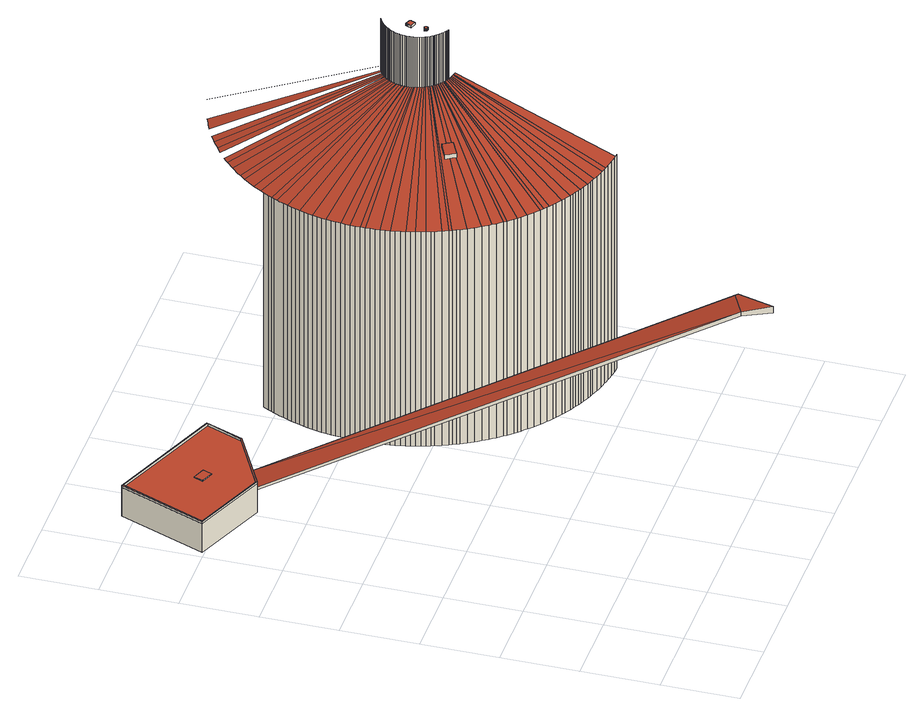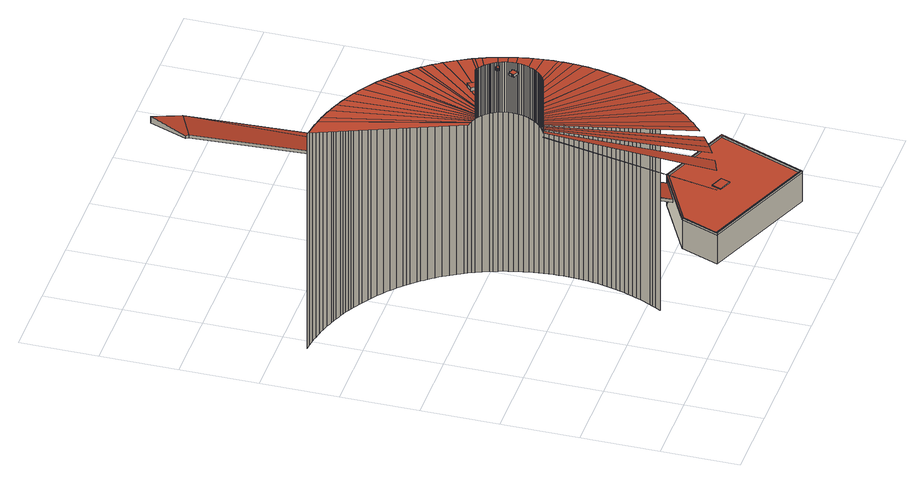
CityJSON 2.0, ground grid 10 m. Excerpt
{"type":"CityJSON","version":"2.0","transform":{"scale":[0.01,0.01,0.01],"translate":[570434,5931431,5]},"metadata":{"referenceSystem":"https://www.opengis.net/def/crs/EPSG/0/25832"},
"CityObjects":{
"building1":{"type":"Building","attributes":{"Grundfläche 2D":"407.004477","Grundhöhe NN":"5.819"},"children":["building1-1","building1-2","building1-3"],"geometry":[{"type":"Solid","lod":"3","boundaries":[[[[0,1,2,3,4,5]],[[6,7,8,9]],[[7,6,10]],[[7,10,11]],[[12,13,9,8]],[[13,14,6,9]],[[14,15,10,6]],[[15,16,11,10]],[[17,12,8,7]],[[16,17,7,11]],[[2,1,18,19,16,11]],[[2,11,16,19,20,3]],[[4,3,20,21]],[[5,4,21,22]],[[0,5,22,23]],[[1,0,23,18]],[[17,14,13,12]],[[17,16,15,14]],[[22,21,20,19,18,23]]]],"semantics":{"surfaces":[{"type":"RoofSurface"},{"type":"WallSurface"},{"type":"GroundSurface"}],"values":[[0,0,0,0,1,1,1,1,1,1,1,1,1,1,1,1,2,2,2]]}}]},
"building1-1":{"type":"BuildingInstallation","parents":["building1"],"geometry":[{"type":"MultiSurface","lod":"3","boundaries":[[[24,25,26,27,28,29]],[[24,29,30,31]],[[25,24,31,32]],[[5,0,27,26]],[[0,1,28,27]]],"semantics":{"surfaces":[{"type":"RoofSurface"},{"type":"WallSurface"}],"values":[0,1,1,1,1]}}]},
"building1-2":{"type":"BuildingInstallation","parents":["building1"],"geometry":[{"type":"MultiSurface","lod":"3","boundaries":[[[33,29,28,34,35,36,26,25,37]],[[1,2,34,28]],[[3,35,34,2]],[[3,4,36,35]],[[4,5,26,36]],[[37,25,32,38]],[[33,37,38,39]],[[39,30,29,33]]],"semantics":{"surfaces":[{"type":"RoofSurface"},{"type":"WallSurface"}],"values":[0,1,1,1,1,1,1,1]}}]},
"building1-3":{"type":"BuildingInstallation","parents":["building1"],"geometry":[{"type":"MultiSurface","lod":"3","boundaries":[[[40,41,42,43]],[[44,45,43,42]],[[45,46,40,43]],[[41,40,46,47]],[[42,41,47,44]]],"semantics":{"surfaces":[{"type":"RoofSurface"},{"type":"WallSurface"}],"values":[0,1,1,1,1]}}]},
"building2":{"type":"Building","attributes":{"Grundfläche 2D":"2047.892209","Grundhöhe NN":"5.849"},"children":["building2-1","building2-2","building2-3"],"geometry":[{"type":"MultiSurface","lod":"3","boundaries":[[[48,49,50,51]],[[52,48,51,53]],[[49,54,55,50]],[[56,52,53,57]],[[58,56,57,59]],[[54,60,61,55]],[[62,63,64,58,59,65]],[[60,66,67,61]],[[66,68,69,67]],[[70,71,72,63,62,73]],[[68,74,75,69]],[[76,71,70,77]],[[74,78,79,75]],[[80,76,77,81]],[[82,80,81,83]],[[78,84,85,79]],[[84,86,87,85]],[[88,89,90,82,83,91]],[[86,92,93,87]],[[94,95,96,89,88,97]],[[92,98,99,93]],[[100,101,102,95,94,103]],[[98,104,105,99]],[[104,106,107,105]],[[108,109,110,101,100,111]],[[106,112,113,107]],[[114,115,116,109,108,117]],[[112,118,119,113]],[[118,120,121,119]],[[122,123,124,115,114,125]],[[120,126,127,121]],[[128,123,122,129]],[[126,130,131,127]],[[132,133,134,128,129,135]],[[130,136,137,131]],[[138,133,132,139]],[[136,140,141,137]],[[142,138,139,143]],[[140,144,145,141]],[[146,147,148,142,143,149]],[[144,150,151,145]],[[150,152,153,151]],[[154,155,156,147,146,157]],[[152,158,159,153]],[[160,161,162,155,154,163]],[[158,164,165,159]],[[164,166,167,165]],[[168,169,170,161,160,171]],[[166,172,173,167]],[[174,175,176,169,168,177]],[[172,178,179,173]],[[180,175,174,181]],[[178,182,183,179]],[[184,185,186,180,181,187]],[[183,182,188,189,190,191,192,193]],[[194,185,184,195]],[[196,197,198,194,195,199]],[[190,200,201,191]],[[200,202,203,201]],[[204,197,196,205]],[[104,206,207,112,106]],[[203,202,208,209,210,211]],[[212,204,205,213]],[[214,212,213,215]],[[216,214,215,217]],[[52,218,219,220,49,48]],[[221,216,217,222]],[[123,223,224,225,116,115,124]],[[74,226,227,228,84,78]],[[60,229,230,231,226,74,68,66]],[[232,233,234,221,222,235]],[[58,64,63,236,237,238,239,240,52,56]],[[241,233,232,242]],[[243,241,242,244]],[[245,101,110,109,116,246,247,248,249]],[[71,250,251,252,236,63,72]],[[126,120,253,254,255,256,136,130]],[[257,258,259,243,244,260]],[[155,162,161,261,262,263,264,147,156]],[[265,89,96,95,102,101,245,249,266,267,268,269]],[[270,76,80,82,90,89,265,271,272,273,274]],[[275,276,277,258,257,278]],[[140,136,256,279,280,281,282,150,144]],[[164,283,284,285,286,178,172,166]],[[180,186,185,287,288,289,290,176,175]],[[291,292,293,276,275,294]],[[152,150,295,296,297,298,283,164,158]],[[71,76,299,250]],[[104,98,300,301]],[[302,303,304,292,291,305]],[[202,200,306,307,308,309,310,209,208]],[[123,128,311,223]],[[197,312,313,314,315,185,194,198]],[[128,134,133,138,316,317,318,319,320]],[[60,54,49,220,321,322,323,229]],[[324,325,326,303,302,327]],[[98,92,86,84,228,328,329,330,331,332,300]],[[138,142,148,147,333,334,335,336,316]],[[120,118,112,207,337,338,339,253]],[[178,286,340,341,342,343,344,189,188,182]],[[345,346,347,325,324,348]],[[161,170,349,350]],[[351,352,353,354,355,356,357,358,359]],[[233,360,361,362,363,216,221,234]],[[214,216,363,364,365,366,367,368,197,204,212]],[[369,306,200,190,189,344]],[[170,169,176,370,371,372,349]],[[373,310,309,374,375,376,354,353,377]],[[378,379,380,346,345,381]],[[52,240,218]],[[299,76,270]],[[104,301,206]],[[259,382,383,384,360,233,241,243]],[[116,225,246]],[[128,320,311]],[[269,385,265]],[[150,282,386]],[[150,386,295]],[[248,266,249]],[[147,264,333]],[[304,387,388,389,293,292]],[[277,276,293,389,390,391,392,393,382,259,258]],[[161,350,261]],[[176,290,370]],[[394,395,396,397,398,399,400,401]],[[185,402,287]],[[185,315,402]],[[403,404,358,357,405,406,407]],[[394,408,409,410,403,411,412,413,414,415,395]],[[197,368,312]],[[326,325,347,346,380,416,417,418,419,420,421,422,423,424,304,303]],[[425,271,265,385]],[[403,407,411]],[[426,427,428,399,398,429,430,431]],[[304,424,387]],[[230,229,432,433,434,226,231]],[[226,434,435,436,437,328,228,227]],[[328,437,438,439,331,330,329]],[[321,440,441,442,432,229,323,322]],[[218,443,444,445,440,321,220,219]],[[331,439,446,447,448,301,300,332]],[[443,218,240,449]],[[237,450,451,452,449,240,239,238]],[[206,301,448,453,454,455,338,337,207]],[[251,250,456,457,458,459,450,237,236,252]],[[338,455,460,461,462,254,253,339]],[[274,273,463,464,456,250,299,270]],[[254,462,465,466,467,279,256,255]],[[425,385,468,469,470,471,463,273,272,271]],[[472,280,279,467]],[[472,473,474,282,281,280]],[[475,468,385,269,268]],[[475,268,267,476]],[[476,267,266,477]],[[478,479,480,481,482,483,484]],[[386,282,474,485,486,487,488,297,296,295]],[[246,225,489,490,477,266,248,247]],[[297,488,491,492,493,284,283,298]],[[311,494,495,496,489,225,224,223]],[[497,498,499,478,500,501,502,503]],[[494,311,320,504]],[[284,493,505,506,507,340,286,285]],[[317,316,508,509,510,504,320,319,318]],[[340,511,341]],[[334,333,512,513,514,508,316,336,335]],[[511,340,507,515,516,517,343,342,341]],[[518,344,343,517]],[[262,261,350,519,520,521,522,523,512,333,264,263]],[[344,518,524,525,526,527,306,369]],[[480,528,481]],[[307,306,527]],[[529,307,527,526]],[[371,370,530,531,532,519,350,349,372]],[[307,529,533,374,309,308]],[[288,287,534,535,536,537,530,370,290,289]],[[374,533,538,539,354,376,375]],[[534,287,402,540]],[[478,484,500]],[[541,542,543,497,503,544,545,546,547]],[[313,312,548,549,540,402,315,314]],[[354,539,550,551,552,357,356,355]],[[548,312,368,553]],[[553,368,367,554]],[[357,552,555,556,557,407,406,405]],[[558,411,407,557]],[[558,559,560,413,412,411]],[[561,414,413,560]],[[562,415,414,561]],[[415,562,563,564,397,396,395]],[[398,397,564,565,566,567,568,431,430,429]],[[541,547,569]],[[426,431,568,570,481,528,571]],[[481,570,572,573,574,484,483,482]],[[575,500,484,574]],[[500,575,576,577,578,503,502,501]],[[579,580,581,582,583,584,585,586,587,588,589,590,591]],[[545,544,503]],[[578,592,593,546,545,503]],[[594,547,546,593]],[[569,547,594,595,596,597,598,599,600,601]],[[599,598,602,603,587,586,585]],[[604,588,587,603]],[[588,604,605,606,591,590,589]],[[607,608,591,606]],[[609,610,611]],[[609,611,612]]],"semantics":{"surfaces":[{"type":"WallSurface"},{"type":"RoofSurface"}],"values":[0,0,0,0,0,0,0,0,0,0,0,0,0,0,0,0,0,0,0,0,0,0,0,0,0,0,0,0,0,0,0,0,0,0,0,0,0,0,0,0,0,0,0,0,0,0,0,0,0,0,0,0,0,0,0,0,0,0,0,0,1,0,0,0,0,1,0,1,1,1,0,1,0,0,1,1,1,0,1,1,1,0,1,1,1,0,1,1,1,0,1,1,1,1,1,0,1,1,1,1,0,1,1,1,1,1,1,1,0,1,1,1,1,1,1,1,1,1,1,1,1,1,1,1,1,1,1,1,1,1,1,1,1,1,1,0,0,0,0,0,0,0,0,0,0,0,0,0,0,0,0,0,0,0,1,0,0,0,0,1,0,0,0,1,0,0,0,0,0,1,1,0,0,0,0,0,0,1,1,0,0,0,0,0,0,0,0,0,0,0,1,0,0,0,0,1,0,0,0,0,0,0,0,0,1,1]}}]},
"building2-1":{"type":"BuildingInstallation","parents":["building2"],"geometry":[{"type":"MultiSurface","lod":"3","boundaries":[[[613,614,615,616,617,618,619,620,621,622,623,624,625]],[[626,627,617,616]],[[265,628,629,630,623,622,621,620,619,618,617,627,249,631]],[[630,632,624,623]],[[624,632,633,634,635,245,626,616,615,614,613,625]]],"semantics":{"surfaces":[{"type":"RoofSurface"},{"type":"WallSurface"}],"values":[0,1,1,1,1]}}]},
"building2-2":{"type":"BuildingInstallation","parents":["building2"],"geometry":[{"type":"MultiSurface","lod":"3","boundaries":[[[636,637,638,639,640,641,642,643,644,645,646,647,648,649,650,651,652,653,654,655,656,657,658,659,660,661,662,663,664,665,666,667,668,669,670,671,672,673,674,675,676,677,678,679,680,681,682,683,684]],[[673,672,685,686]],[[674,673,686,687]],[[675,674,687,688]],[[676,675,688,689]],[[677,676,689,690]],[[691,667,666,665,692,693]],[[668,667,691,694]],[[669,668,694,695]],[[669,695,696,670]],[[671,670,696,697]],[[672,671,697,685]],[[678,677,690,698]],[[679,678,698,699]],[[680,679,699,700]],[[680,700,701,681]],[[682,681,701,702]],[[703,684,683,682,702,704]],[[636,684,703,705]],[[637,636,705,706]],[[638,637,706,707]],[[638,707,708,639]],[[639,708,709,640]],[[641,640,709,710]],[[642,641,710,711]],[[643,642,711,712]],[[712,713,643]],[[644,643,713,714]],[[645,644,714,715]],[[716,647,646,645,715,717]],[[659,658,718,719]],[[660,659,719,720]],[[661,660,720,721]],[[661,721,722,662]],[[663,662,722,723]],[[664,663,723,724]],[[664,724,692,665]],[[648,647,716,725]],[[648,725,726,649]],[[650,649,726,727]],[[650,727,728,651]],[[652,651,728,729]],[[729,730,652]],[[730,653,652]],[[654,653,730,731]],[[655,654,731,732]],[[656,655,732,733]],[[657,656,733,734]],[[658,657,734,718]]],"semantics":{"surfaces":[{"type":"RoofSurface"},{"type":"WallSurface"}],"values":[0,1,1,1,1,1,1,1,1,1,1,1,1,1,1,1,1,1,1,1,1,1,1,1,1,1,1,1,1,1,1,1,1,1,1,1,1,1,1,1,1,1,1,1,1,1,1,1,1]}}]},
"building2-3":{"type":"BuildingInstallation","parents":["building2"],"geometry":[{"type":"MultiSurface","lod":"3","boundaries":[[[735,736,737,738,739,740,741,742,743,744,745,746,747,748,749,750,751,752,753,754,755,756,757,758,759,760,761,762,763,764,765,766]],[[737,736,735,767,768,769]],[[738,737,769,770]],[[739,738,770,771]],[[772,773,774,775,776,777,746,745,744,743,742,741,740,739,771,778]],[[747,746,777,779]],[[780,781,782,783,784,785,786,787,756,755,754,753,752,751,750,749,748,747,779,788]],[[757,756,787,789]],[[758,757,789,790]],[[759,758,790,791]],[[760,759,791,792]],[[761,760,792,793]],[[794,795,764,763,762,761,793,796]],[[797,767,735,766,765,764,795,798]]],"semantics":{"surfaces":[{"type":"RoofSurface"},{"type":"WallSurface"}],"values":[0,1,1,1,1,1,1,1,1,1,1,1,1,1]}}]}
},
"vertices":[
[96,6030,501],[1079,5635,501],[1108,5652,501],[1892,6064,501],[2087,6558,501],[553,7171,501],[4160,579,2185],[3817,407,2204],[3990,57,2238],[4188,555,2187],[1419,5809,426],[1108,5652,426],[3990,57,2146],[4188,555,2146],[4160,579,2146],[1419,5809,387],[1108,5652,387],[3817,407,2146],[1079,5635,82],[1108,5652,82],[1892,6064,82],[2087,6558,82],[553,7171,82],[96,6030,82],
[115,6034,531],[564,7149,531],[553,7171,531],[96,6030,531],[1079,5635,531],[1072,5649,531],[1072,5649,501],[115,6034,501],[564,7149,501],
[1881,6075,531],[1108,5652,531],[1892,6064,531],[2087,6558,531],[2070,6546,531],[2070,6546,501],[1881,6075,501],
[1113,6212,512],[1160,6332,512],[993,6397,512],[947,6277,512],[993,6397,501],[947,6277,501],[1113,6212,501],[1160,6332,501],
[2952,4147,3217],[2936,4205,3217],[2936,4205,85],[2952,4147,85],[2970,4089,3217],[2970,4089,85],[2920,4263,3217],[2920,4263,85],[2989,4033,3217],[2989,4033,85],[3004,3992,3217],[3004,3992,85],[2906,4322,3217],[2906,4322,85],[3035,3912,85],[3035,3912,3217],[3019,3952,3217],[3019,3952,85],[2894,4382,3217],[2894,4382,85],[2882,4442,3217],[2882,4442,85],[3070,3832,85],[3070,3832,3217],[3052,3872,3217],[3052,3872,85],[2873,4503,3217],[2873,4503,85],[3088,3792,3217],[3088,3792,85],[2864,4563,3217],[2864,4563,85],[3108,3752,3217],[3108,3752,85],[3128,3712,3217],[3128,3712,85],[2858,4625,3217],[2858,4625,85],[2852,4686,3217],[2852,4686,85],[3170,3634,85],[3170,3634,3217],[3148,3673,3217],[3148,3673,85],[2848,4748,3217],[2848,4748,85],[3215,3556,85],[3215,3556,3217],[3192,3595,3217],[3192,3595,85],[2846,4809,3217],[2846,4809,85],[3264,3480,85],[3264,3480,3217],[3239,3518,3217],[3239,3518,85],[2845,4871,3217],[2845,4871,85],[2846,4933,3217],[2846,4933,85],[3315,3405,85],[3315,3405,3217],[3289,3442,3217],[3289,3442,85],[2848,4995,3217],[2848,4995,85],[3369,3331,85],[3369,3331,3217],[3342,3368,3217],[3342,3368,85],[2851,5057,3217],[2851,5057,85],[2857,5119,3217],[2857,5119,85],[3427,3260,85],[3427,3260,3217],[3398,3295,3217],[3398,3295,85],[2863,5180,3217],[2863,5180,85],[3456,3224,3217],[3456,3224,85],[2871,5242,3217],[2871,5242,85],[3518,3155,85],[3518,3155,3217],[3487,3190,3217],[3487,3190,85],[2881,5303,3217],[2881,5303,85],[3549,3122,3217],[3549,3122,85],[2892,5363,3217],[2892,5363,85],[3582,3088,3217],[3582,3088,85],[2905,5424,3217],[2905,5424,85],[3648,3024,85],[3648,3024,3217],[3615,3056,3217],[3615,3056,85],[2919,5483,3217],[2919,5483,85],[2934,5543,3217],[2934,5543,85],[3717,2961,85],[3717,2961,3217],[3683,2992,3217],[3683,2992,85],[2951,5601,3217],[2951,5601,85],[3789,2902,85],[3789,2902,3217],[3753,2931,3217],[3753,2931,85],[2969,5660,3217],[2969,5660,85],[2988,5717,3217],[2988,5717,85],[3862,2845,85],[3862,2845,3217],[3825,2873,3217],[3825,2873,85],[3009,5774,3217],[3009,5774,85],[3938,2790,85],[3938,2790,3217],[3900,2817,3217],[3900,2817,85],[3031,5830,3217],[3031,5830,85],[3977,2764,3217],[3977,2764,85],[3054,5886,3217],[3054,5886,85],[4055,2714,85],[4055,2714,3217],[4016,2739,3217],[4016,2739,85],[3078,5940,3217],[3097,5981,3217],[3117,6021,3217],[3117,6021,85],[3097,5981,85],[3078,5940,85],[4095,2690,3217],[4095,2690,85],[4175,2645,85],[4175,2645,3217],[4135,2667,3217],[4135,2667,85],[3137,6061,3217],[3137,6061,85],[3158,6100,3217],[3158,6100,85],[4216,2623,3217],[4216,2623,85],[4918,4819,3872],[4917,4830,3872],[3180,6140,3217],[3203,6179,3217],[3203,6179,85],[3180,6140,85],[4257,2602,3217],[4257,2602,85],[4299,2582,3217],[4299,2582,85],[4341,2563,3217],[4341,2563,85],[4959,4679,3879],[4956,4686,3879],[4952,4695,3878],[4383,2545,3217],[4383,2545,85],[5046,4554,3885],[5040,4559,3884],[5035,4565,3884],[4934,4745,3876],[4931,4755,3875],[4928,4766,3875],[4941,4722,3877],[4941,4725,3877],[4937,4735,3876],[4467,2510,85],[4467,2510,3217],[4425,2527,3217],[4425,2527,85],[4971,4655,3880],[4969,4659,3880],[4968,4661,3880],[4965,4668,3880],[4960,4677,3879],[4510,2494,3217],[4510,2494,85],[4553,2479,3217],[4553,2479,85],[4111,4043,3544],[5031,4570,3884],[5026,4576,3884],[5021,4582,3883],[4256,4130,3598],[4980,4639,3881],[4979,4642,3881],[4975,4648,3880],[4915,4864,3870],[4914,4869,3870],[4914,4875,3870],[4914,4886,3869],[4639,2451,85],[4639,2451,3217],[4596,2465,3217],[4596,2465,85],[5107,4500,3887],[5101,4505,3886],[5095,4509,3886],[5089,4514,3886],[4221,4191,3599],[5019,4583,3883],[5016,4587,3883],[5012,4593,3883],[5007,4599,3883],[4986,4629,3881],[4999,4611,3882],[4994,4617,3882],[4992,4620,3882],[4990,4623,3881],[4725,2426,85],[4725,2426,3217],[4682,2438,3217],[4682,2438,85],[4914,4895,3869],[4915,4898,3868],[4915,4909,3868],[4916,4920,3867],[4922,4966,3865],[4924,4974,3865],[4924,4977,3865],[4927,4988,3864],[5150,4472,3888],[5144,4476,3888],[5138,4480,3887],[5131,4484,3887],[4812,2405,85],[4812,2405,3217],[4768,2415,3217],[4768,2415,85],[4917,4932,3867],[4919,4943,3866],[4919,4948,3866],[4920,4954,3866],[4982,4636,3881],[4920,4808,3873],[4918,4818,3872],[4898,2387,85],[4898,2387,3217],[4855,2395,3217],[4855,2395,85],[4943,5042,3862],[4946,5051,3861],[4950,5059,3861],[4953,5067,3860],[3226,6217,3217],[5051,4549,3885],[5174,4459,3888],[5169,4462,3888],[5163,4466,3888],[5156,4469,3888],[5069,4531,3885],[5067,4533,3885],[5061,4538,3885],[5056,4543,3885],[5051,4548,3885],[4950,4700,3878],[4948,4705,3878],[4944,4715,3877],[4985,2371,85],[4985,2371,3217],[4942,2379,3217],[4942,2379,85],[4927,4769,3875],[4926,4776,3874],[4923,4787,3874],[4922,4793,3874],[4921,4797,3873],[5088,4515,3886],[5084,4519,3886],[5078,4523,3886],[5072,4528,3886],[4916,4841,3871],[4916,4843,3871],[4915,4853,3871],[4930,4999,3864],[4933,5010,3863],[4935,5018,3863],[4937,5025,3862],[4938,5026,3862],[5071,2359,85],[5071,2359,3217],[5028,2365,3217],[5028,2365,85],[5113,4496,3887],[5108,4500,3887],[3353,6405,3217],[3326,6368,3217],[3300,6331,3217],[4968,5099,3859],[4973,5106,3858],[4977,5114,3858],[4981,5122,3858],[3409,6476,3217],[3381,6441,3217],[5222,4439,3888],[5215,4442,3888],[5208,4444,3888],[5202,4447,3888],[5198,4448,3888],[5195,4450,3888],[5189,4453,3888],[5182,4456,3888],[5176,4459,3888],[4940,5034,3862],[5129,4485,3887],[5125,4488,3887],[5119,4492,3887],[3250,6256,3217],[4957,5075,3860],[4960,5083,3860],[4964,5091,3859],[3275,6293,3217],[5156,2350,85],[5156,2350,3217],[5114,2354,3217],[5114,2354,85],[5242,4432,3889],[5235,4434,3888],[5229,4437,3888],[5005,4602,3882],[4916,4921,3867],[5276,4423,3888],[5273,4423,3888],[5269,4425,3889],[5262,4426,3889],[5255,4428,3889],[5249,4430,3888],[5248,4430,3888],[3591,6679,3217],[5018,5174,3855],[5023,5180,3855],[5027,5185,3855],[5029,5187,3855],[3689,6773,3217],[3656,6743,3217],[3623,6711,3217],[5151,4472,3888],[3467,6546,3217],[3437,6512,3217],[4986,5129,3857],[4991,5137,3857],[4995,5144,3857],[3559,6647,3217],[3528,6614,3217],[3497,6580,3217],[4996,5145,3857],[5001,5152,3856],[5006,5159,3856],[5011,5165,3856],[5012,5167,3856],[5326,4414,3888],[5322,4414,3888],[5316,4415,3888],[5309,4416,3888],[5302,4417,3888],[5299,4418,3888],[5296,4419,3888],[5289,4420,3888],[5282,4421,3889],[5003,4605,3882],[5048,5208,3854],[3757,6832,3217],[3723,6803,3217],[5035,5194,3854],[5042,5201,3854],[5044,5204,3854],[4941,4722,4605],[4941,4725,4605],[4934,4745,4605],[4931,4755,4605],[4928,4766,4605],[4927,4769,4605],[4926,4776,4605],[4922,4793,4605],[4950,4700,4605],[4948,4705,4605],[4944,4715,4605],[4959,4679,4605],[4956,4686,4605],[4952,4695,4605],[4921,4797,4605],[4920,4808,4605],[4918,4818,4605],[4960,4677,4605],[4969,4659,4605],[4968,4661,4605],[4965,4668,4605],[4918,4819,4605],[4917,4830,4605],[4916,4843,4605],[4980,4639,4605],[4979,4642,4605],[4975,4648,4605],[4971,4655,4605],[4915,4853,4605],[4915,4864,4605],[4914,4869,4605],[4992,4620,4605],[4990,4623,4605],[4914,4875,4605],[4914,4886,4605],[4914,4895,4605],[5005,4602,4605],[5003,4605,4605],[4999,4611,4605],[4994,4617,4605],[4915,4898,4605],[4915,4909,4605],[4916,4920,4605],[5012,4593,4605],[5016,4587,4605],[5019,4583,4605],[3936,6969,3217],[3900,6943,3217],[3863,6916,3217],[5062,5221,3853],[5067,5226,3853],[5074,5233,3852],[5080,5238,3852],[4916,4921,4605],[4917,4932,4605],[4919,4943,4605],[4919,4948,4605],[5035,4565,4605],[5021,4582,4605],[4920,4954,4605],[4922,4966,4605],[4924,4974,4605],[5051,4549,4605],[5046,4554,4605],[5040,4559,4605],[4044,7040,3217],[4010,7019,3217],[3973,6994,3217],[5081,5238,3852],[5088,5244,3852],[5094,5249,3851],[5099,5253,3851],[5051,4548,4605],[4924,4977,4605],[4927,4988,4605],[4930,4999,4605],[5069,4531,4605],[5067,4533,4605],[5056,4543,4605],[4930,5000,3864],[5088,4515,4605],[5084,4519,4605],[5072,4528,4605],[4930,5000,4605],[4933,5010,4605],[4937,5025,4605],[4938,5026,4605],[5108,4500,4605],[5107,4500,4605],[5101,4505,4605],[5095,4509,4605],[5089,4514,4605],[4940,5034,4605],[4943,5042,4605],[4946,5050,4605],[4946,5050,3861],[5061,5220,3853],[4946,5051,4605],[5129,4485,4605],[5125,4488,4605],[5119,4492,4605],[4957,5075,4605],[5150,4472,4605],[5144,4476,4605],[5138,4480,4605],[5131,4484,4605],[4960,5083,4605],[4968,5099,4605],[5151,4472,4605],[4149,7102,3217],[4114,7082,3217],[4079,7062,3217],[5101,5254,3851],[5108,5259,3851],[5115,5264,3851],[5119,5267,3850],[5174,4459,4605],[5156,4469,4605],[4973,5106,4605],[4977,5114,4605],[4981,5122,4605],[5176,4459,4605],[5182,4456,4605],[4986,5129,4605],[4991,5137,4605],[4995,5144,4605],[4996,5145,4605],[5001,5152,4605],[5006,5159,4605],[5011,5165,4605],[5012,5167,4605],[5018,5174,4605],[5027,5185,4605],[5029,5187,4605],[5035,5194,4605],[5042,5201,4605],[5044,5204,4605],[5121,5269,3850],[5062,5221,4605],[5054,5214,3853],[5067,5226,4605],[5074,5233,4605],[5080,5238,4605],[5081,5238,4605],[5088,5244,4605],[5094,5249,4605],[5099,5253,4605],[4481,7258,3217],[4443,7243,3217],[4405,7227,3217],[4367,7211,3217],[4330,7195,3217],[4293,7177,3217],[5143,5282,3850],[5150,5287,3849],[5157,5291,3849],[5159,5292,3849],[5165,5295,3849],[5172,5299,3849],[5179,5302,3848],[5108,5259,4605],[5115,5264,4605],[5119,5267,4605],[5121,5269,4605],[5128,5273,4605],[5135,5278,4605],[5139,5280,4605],[5139,5280,3850],[5135,5278,3850],[5128,5273,3850],[5143,5282,4605],[5157,5291,4605],[5159,5292,4605],[5165,5295,4605],[5179,5302,4605],[5180,5302,4605],[5180,5302,3848],[4873,7373,3217],[5260,5327,3848],[5263,5328,3848],[5269,5329,3848],
[4058,4134,3602],[4084,4089,3602],[4111,4043,3602],[4112,4042,3602],[4258,4128,3650],[4256,4130,3650],[4244,4150,3650],[4221,4191,3650],[4209,4211,3650],[4197,4231,3650],[4186,4251,3650],[4040,4165,3602],[4044,4157,3602],[4112,4042,3544],[4258,4128,3598],[4209,4211,3598],[4197,4231,3598],[4186,4251,3598],[4244,4150,3599],[4040,4165,3544],[4044,4157,3544],[4058,4134,3544],[4084,4089,3544],
[5088,4733,4639],[5086,4731,4639],[5084,4728,4639],[5083,4727,4639],[5082,4725,4639],[5081,4722,4639],[5080,4719,4639],[5079,4715,4639],[5080,4712,4639],[5080,4709,4639],[5082,4705,4639],[5082,4703,4639],[5084,4701,4639],[5085,4699,4639],[5088,4697,4639],[5090,4695,4639],[5093,4693,4639],[5095,4692,4639],[5098,4691,4639],[5101,4691,4639],[5105,4691,4639],[5108,4691,4639],[5112,4692,4639],[5115,4694,4639],[5118,4695,4639],[5120,4697,4639],[5121,4699,4639],[5124,4702,4639],[5125,4705,4639],[5126,4707,4639],[5127,4711,4639],[5127,4713,4639],[5127,4715,4639],[5127,4719,4639],[5127,4720,4639],[5126,4722,4639],[5125,4725,4639],[5123,4728,4639],[5121,4730,4639],[5119,4733,4639],[5116,4735,4639],[5113,4737,4639],[5110,4738,4639],[5104,4739,4639],[5102,4738,4639],[5101,4738,4639],[5098,4738,4639],[5095,4737,4639],[5093,4736,4639],[5125,4725,4605],[5123,4728,4605],[5121,4730,4605],[5119,4733,4605],[5116,4735,4605],[5113,4737,4605],[5127,4712,4605],[5126,4707,4605],[5127,4711,4605],[5127,4715,4605],[5127,4719,4605],[5127,4720,4605],[5126,4722,4605],[5110,4738,4605],[5104,4739,4605],[5102,4738,4605],[5101,4738,4605],[5098,4738,4605],[5093,4736,4605],[5095,4737,4605],[5088,4733,4605],[5086,4731,4605],[5084,4728,4605],[5083,4727,4605],[5082,4725,4605],[5081,4722,4605],[5080,4719,4605],[5079,4716,4605],[5079,4715,4605],[5080,4712,4605],[5080,4709,4605],[5082,4703,4605],[5082,4705,4605],[5112,4692,4605],[5115,4693,4605],[5117,4695,4605],[5120,4697,4605],[5121,4699,4605],[5124,4702,4605],[5125,4705,4605],[5084,4701,4605],[5085,4699,4605],[5088,4697,4605],[5090,4695,4605],[5093,4693,4605],[5095,4692,4605],[5098,4691,4605],[5101,4691,4605],[5105,4691,4605],[5108,4691,4605],
[5127,4971,4637],[5126,4970,4637],[5124,4965,4637],[5122,4960,4637],[5120,4955,4637],[5117,4946,4637],[5115,4941,4637],[5113,4936,4637],[5111,4931,4637],[5109,4927,4637],[5108,4922,4637],[5098,4898,4637],[5173,4869,4637],[5174,4873,4637],[5176,4877,4637],[5178,4882,4637],[5179,4886,4637],[5181,4889,4637],[5182,4893,4637],[5183,4896,4637],[5184,4900,4637],[5186,4903,4637],[5188,4910,4637],[5191,4917,4637],[5193,4921,4637],[5194,4924,4637],[5195,4928,4637],[5198,4935,4637],[5200,4939,4637],[5201,4942,4637],[5192,4946,4637],[5181,4950,4637],[5127,4971,4605],[5126,4970,4605],[5124,4965,4605],[5122,4960,4605],[5120,4955,4605],[5115,4941,4605],[5113,4936,4605],[5111,4931,4605],[5109,4927,4605],[5108,4922,4605],[5098,4898,4605],[5117,4946,4605],[5173,4869,4605],[5176,4877,4605],[5178,4882,4605],[5179,4886,4605],[5181,4889,4605],[5182,4893,4605],[5183,4896,4605],[5184,4900,4605],[5186,4903,4605],[5174,4873,4605],[5188,4910,4605],[5191,4917,4605],[5193,4921,4605],[5194,4924,4605],[5195,4928,4605],[5200,4939,4605],[5201,4942,4605],[5198,4935,4605],[5181,4950,4605],[5192,4946,4605]
]}
